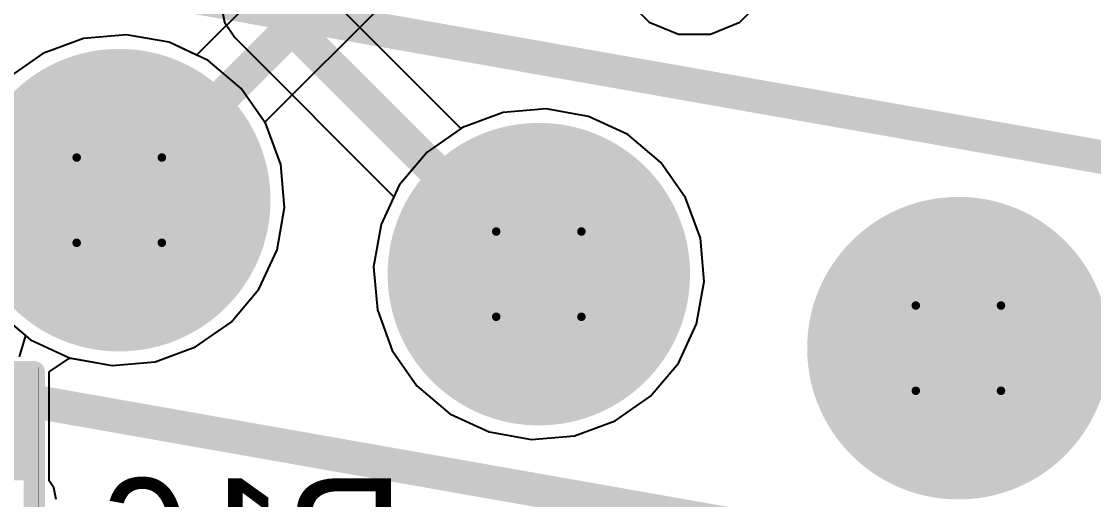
# Model space of a CAD drawing. Header units: inches. Extents: x -8 to 386, y -12 to 64.
# Drawn here: x 14.66 to 21.05, y -7.24 to -4.39 of the extents above; entities that cross this region are included whole.
import ezdxf

# ---------------------------------------------------------------- set-up
doc = ezdxf.new("R2010")
doc.units = ezdxf.units.IN
for name, color, linetype in [('Board_outline', 216, 'Continuous'), ('Bottom Layer', 5, 'Continuous'), ('Bottom Overlay', 54, 'Continuous'), ('Bottom Solder', 6, 'Continuous'), ('Drill Drawing', 1, 'Continuous'), ('Multi-Layer', 9, 'Continuous'), ('Pad Holes', 156, 'Continuous'), ('Top Layer', 1, 'Continuous'), ('Top Overlay', 2, 'Continuous'), ('Top Solder', 216, 'Continuous')]:
    doc.layers.add(name, color=color, linetype=linetype)
doc.styles.add('Arial', font='', dxfattribs={"height": 0.2})
doc.styles.get('Arial').set_extended_font_data('Arial')

msp = doc.modelspace()

# ---------------------------------------------------------------- hatches: boundary and pattern name
at = {"layer": 'Bottom Layer'}
h = msp.add_hatch(color=5, dxfattribs=at)
edge = h.paths.add_edge_path()
edge.add_arc((15.239, -5.4541), 0.8, 0, 360)
h = msp.add_hatch(color=5, dxfattribs=at)
edge = h.paths.add_edge_path()
edge.add_arc((17.7404, -5.8952), 0.8, 0, 360)
h = msp.add_hatch(color=5, dxfattribs=at)
edge = h.paths.add_edge_path()
edge.add_arc((20.2418, -6.3363), 0.8, 0, 360)
at = {"layer": 'Bottom Solder'}
h = msp.add_hatch(color=6, dxfattribs=at)
edge = h.paths.add_edge_path()
edge.add_arc((15.239, -5.4541), 0.9016, 0, 360)
h = msp.add_hatch(color=6, dxfattribs=at)
edge = h.paths.add_edge_path()
edge.add_arc((17.7404, -5.8952), 0.9016, 0, 360)
h = msp.add_hatch(color=6, dxfattribs=at)
edge = h.paths.add_edge_path()
edge.add_arc((20.2418, -6.3363), 0.9016, 0, 360)
msp.add_hatch(color=6, dxfattribs=at).paths.add_polyline_path([(14.7447, -7.1247), (13.9065, -7.1247), (13.9065, -6.4643), (14.7447, -6.4643)])
at = {"layer": 'Multi-Layer'}
h = msp.add_hatch(color=9, dxfattribs=at)
edge = h.paths.add_edge_path()
edge.add_arc((15.239, -5.4541), 0.8, 0, 360)
h = msp.add_hatch(color=9, dxfattribs=at)
edge = h.paths.add_edge_path()
edge.add_arc((17.7404, -5.8952), 0.8, 0, 360)
h = msp.add_hatch(color=9, dxfattribs=at)
edge = h.paths.add_edge_path()
edge.add_arc((20.2418, -6.3363), 0.8, 0, 360)
at = {"layer": 'Pad Holes'}
h = msp.add_hatch(color=7, dxfattribs=at)
edge = h.paths.add_edge_path()
edge.add_arc((15.239, -5.4541), 0.475, 0, 360)
h = msp.add_hatch(color=7, dxfattribs=at)
edge = h.paths.add_edge_path()
edge.add_arc((17.7404, -5.8952), 0.475, 0, 360)
h = msp.add_hatch(color=7, dxfattribs=at)
edge = h.paths.add_edge_path()
edge.add_arc((20.2418, -6.3363), 0.475, 0, 360)
at = {"layer": 'Top Layer'}
h = msp.add_hatch(color=1, dxfattribs=at)
edge = h.paths.add_edge_path()
edge.add_arc((15.239, -5.4541), 0.8, 0, 360)
h = msp.add_hatch(color=1, dxfattribs=at)
edge = h.paths.add_edge_path()
edge.add_arc((17.7404, -5.8952), 0.8, 0, 360)
h = msp.add_hatch(color=1, dxfattribs=at)
edge = h.paths.add_edge_path()
edge.add_arc((20.2418, -6.3363), 0.8, 0, 360)
at = {"layer": 'Top Solder'}
h = msp.add_hatch(color=216, dxfattribs=at)
edge = h.paths.add_edge_path()
edge.add_arc((15.239, -5.4541), 0.9016, 0, 360)
h = msp.add_hatch(color=216, dxfattribs=at)
edge = h.paths.add_edge_path()
edge.add_arc((17.7404, -5.8952), 0.9016, 0, 360)
h = msp.add_hatch(color=216, dxfattribs=at)
edge = h.paths.add_edge_path()
edge.add_arc((20.2418, -6.3363), 0.9016, 0, 360)

# ---------------------------------------------------------------- linework, layer by layer
at = {"layer": 'Board_outline'}
msp.add_lwpolyline([(37.5368, 13.3604, 0.254, 0.254, 1), (-7.4632, 13.3604, 0.254, 0.254, 1)], format="xyseb", close=True, dxfattribs=at)
at = {"layer": 'Bottom Layer'}
for p, q in [((16.5283, -3.7619), (15.7001, -4.5902)), ((16.107, -4.989), (16.8478, -4.2482)), ((18.2639, -4.2585), (18.3983, -4.3929)), ((18.9397, -4.3929), (19.0741, -4.2585)), ((18.3983, -4.3929), (18.574, -4.4656)), ((18.764, -4.4656), (18.9397, -4.3929)), ((15.282, -4.4688), (15.0256, -4.4913)), ((15.5356, -4.5135), (15.282, -4.4688)), ((18.574, -4.4656), (18.764, -4.4656)), ((15.0256, -4.4913), (14.7836, -4.5793)), ((15.7001, -4.5902), (15.5356, -4.5135)), ((14.7836, -4.5793), (14.5727, -4.727)), ((17.7835, -4.9099), (17.527, -4.9323)), ((18.037, -4.9546), (17.7835, -4.9099)), ((17.527, -4.9323), (17.285, -5.0204)), ((18.2703, -5.0634), (18.037, -4.9546)), ((16.1138, -4.9987), (16.107, -4.989)), ((16.2019, -5.2407), (16.1138, -4.9987)), ((17.285, -5.0204), (17.0741, -5.1681)), ((18.4676, -5.2289), (18.2703, -5.0634)), ((17.0741, -5.1681), (16.9087, -5.3653)), ((16.2243, -5.4971), (16.2019, -5.2407)), ((18.6152, -5.4398), (18.4676, -5.2289)), ((16.9087, -5.3653), (16.7999, -5.5986)), ((18.7033, -5.6817), (18.6152, -5.4398)), ((16.1796, -5.7507), (16.2243, -5.4971)), ((16.7999, -5.5986), (16.7551, -5.8522)), ((18.7257, -5.9382), (18.7033, -5.6817)), ((16.0708, -5.984), (16.1796, -5.7507)), ((16.7551, -5.8522), (16.7776, -6.1087)), ((18.681, -6.1918), (18.7257, -5.9382)), ((15.9053, -6.1813), (16.0708, -5.984)), ((14.5119, -6.1204), (14.6795, -6.2611)), ((16.7776, -6.1087), (16.8656, -6.3506)), ((15.6944, -6.3289), (15.9053, -6.1813)), ((18.5722, -6.4251), (18.681, -6.1918)), ((14.6795, -6.2611), (14.643, -6.3881)), ((15.4525, -6.417), (15.6944, -6.3289)), ((16.8656, -6.3506), (17.0133, -6.5615)), ((14.8209, -6.4782), (14.9416, -6.3953)), ((14.9416, -6.3953), (14.9479, -6.3957)), ((14.9479, -6.3957), (15.196, -6.4394)), ((15.196, -6.4394), (15.4525, -6.417)), ((18.4067, -6.6223), (18.5722, -6.4251)), ((14.8209, -7.128), (14.8209, -6.4782)), ((17.0133, -6.5615), (17.2105, -6.727)), ((18.1958, -6.77), (18.4067, -6.6223)), ((17.2105, -6.727), (17.4439, -6.8358)), ((17.9539, -6.8581), (18.1958, -6.77)), ((17.4439, -6.8358), (17.6974, -6.8805)), ((17.6974, -6.8805), (17.9539, -6.8581)), ((14.8487, -7.1696), (14.8209, -7.128)), ((14.8625, -7.239), (14.8487, -7.1696))]:
    msp.add_line(p, q, dxfattribs=at)
msp.add_lwpolyline([(15.239, -5.4541, 0.2032, 0.2032, 0), (16.7298, -3.9634, 0.2032, 0.2032, 0)], format="xyseb", dxfattribs=at)
msp.add_lwpolyline([(15.1882, -5.4541, 0.1016, 0.1016, 1), (15.2898, -5.4541, 0.1016, 0.1016, 1)], format="xyseb", close=True, dxfattribs=at)
at = {"layer": 'Bottom Overlay'}
for points in [[(13.9192, -6.477, 0.127, 0.127, 0), (14.732, -6.477, 0.127, 0.127, 0)], [(14.732, -8.0518, 0.127, 0.127, 0), (14.732, -6.477, 0.127, 0.127, 0)], [(14.7574, -8.0772, 0.00323, 0.00323, 0), (14.7574, -6.4516, 0.00323, 0.00323, 0)]]:
    msp.add_lwpolyline(points, format="xyseb", dxfattribs=at)
for points in [[(14.7003, -6.477, 0.0635, 0.0635, 1), (14.7637, -6.477, 0.0635, 0.0635, 1)], [(14.7003, -6.477, 0.0635, 0.0635, 1), (14.7637, -6.477, 0.0635, 0.0635, 1)], [(14.7566, -6.4516, 0.00161, 0.00161, 1), (14.7582, -6.4516, 0.00161, 0.00161, 1)]]:
    msp.add_lwpolyline(points, format="xyseb", close=True, dxfattribs=at)
at = {"layer": 'Drill Drawing'}
for points in [[(14.985, -5.2001, 0.0508, 0.0508, 0), (15.493, -5.2001, 0.0508, 0.0508, 0)], [(14.985, -5.7081, 0.0508, 0.0508, 0), (14.985, -5.2001, 0.0508, 0.0508, 0)], [(15.493, -5.7081, 0.0508, 0.0508, 0), (15.493, -5.2001, 0.0508, 0.0508, 0)], [(17.4864, -5.6412, 0.0508, 0.0508, 0), (17.9944, -5.6412, 0.0508, 0.0508, 0)], [(17.4864, -6.1492, 0.0508, 0.0508, 0), (17.4864, -5.6412, 0.0508, 0.0508, 0)], [(17.9944, -6.1492, 0.0508, 0.0508, 0), (17.9944, -5.6412, 0.0508, 0.0508, 0)], [(14.985, -5.7081, 0.0508, 0.0508, 0), (15.493, -5.7081, 0.0508, 0.0508, 0)], [(19.9878, -6.0823, 0.0508, 0.0508, 0), (20.4958, -6.0823, 0.0508, 0.0508, 0)], [(19.9878, -6.5903, 0.0508, 0.0508, 0), (19.9878, -6.0823, 0.0508, 0.0508, 0)], [(20.4958, -6.5903, 0.0508, 0.0508, 0), (20.4958, -6.0823, 0.0508, 0.0508, 0)], [(17.4864, -6.1492, 0.0508, 0.0508, 0), (17.9944, -6.1492, 0.0508, 0.0508, 0)], [(19.9878, -6.5903, 0.0508, 0.0508, 0), (20.4958, -6.5903, 0.0508, 0.0508, 0)]]:
    msp.add_lwpolyline(points, format="xyseb", dxfattribs=at)
for points in [[(14.9723, -5.2001, 0.0254, 0.0254, 1), (14.9977, -5.2001, 0.0254, 0.0254, 1)], [(14.9723, -5.2001, 0.0254, 0.0254, 1), (14.9977, -5.2001, 0.0254, 0.0254, 1)], [(15.4803, -5.2001, 0.0254, 0.0254, 1), (15.5057, -5.2001, 0.0254, 0.0254, 1)], [(15.4803, -5.2001, 0.0254, 0.0254, 1), (15.5057, -5.2001, 0.0254, 0.0254, 1)], [(17.4737, -5.6412, 0.0254, 0.0254, 1), (17.4991, -5.6412, 0.0254, 0.0254, 1)], [(17.4737, -5.6412, 0.0254, 0.0254, 1), (17.4991, -5.6412, 0.0254, 0.0254, 1)], [(17.9817, -5.6412, 0.0254, 0.0254, 1), (18.0071, -5.6412, 0.0254, 0.0254, 1)], [(17.9817, -5.6412, 0.0254, 0.0254, 1), (18.0071, -5.6412, 0.0254, 0.0254, 1)], [(14.9723, -5.7081, 0.0254, 0.0254, 1), (14.9977, -5.7081, 0.0254, 0.0254, 1)], [(14.9723, -5.7081, 0.0254, 0.0254, 1), (14.9977, -5.7081, 0.0254, 0.0254, 1)], [(15.4803, -5.7081, 0.0254, 0.0254, 1), (15.5057, -5.7081, 0.0254, 0.0254, 1)], [(15.4803, -5.7081, 0.0254, 0.0254, 1), (15.5057, -5.7081, 0.0254, 0.0254, 1)], [(19.9751, -6.0823, 0.0254, 0.0254, 1), (20.0005, -6.0823, 0.0254, 0.0254, 1)], [(19.9751, -6.0823, 0.0254, 0.0254, 1), (20.0005, -6.0823, 0.0254, 0.0254, 1)], [(20.4831, -6.0823, 0.0254, 0.0254, 1), (20.5085, -6.0823, 0.0254, 0.0254, 1)], [(20.4831, -6.0823, 0.0254, 0.0254, 1), (20.5085, -6.0823, 0.0254, 0.0254, 1)], [(17.4737, -6.1492, 0.0254, 0.0254, 1), (17.4991, -6.1492, 0.0254, 0.0254, 1)], [(17.4737, -6.1492, 0.0254, 0.0254, 1), (17.4991, -6.1492, 0.0254, 0.0254, 1)], [(17.9817, -6.1492, 0.0254, 0.0254, 1), (18.0071, -6.1492, 0.0254, 0.0254, 1)], [(17.9817, -6.1492, 0.0254, 0.0254, 1), (18.0071, -6.1492, 0.0254, 0.0254, 1)], [(19.9751, -6.5903, 0.0254, 0.0254, 1), (20.0005, -6.5903, 0.0254, 0.0254, 1)], [(19.9751, -6.5903, 0.0254, 0.0254, 1), (20.0005, -6.5903, 0.0254, 0.0254, 1)], [(20.4831, -6.5903, 0.0254, 0.0254, 1), (20.5085, -6.5903, 0.0254, 0.0254, 1)], [(20.4831, -6.5903, 0.0254, 0.0254, 1), (20.5085, -6.5903, 0.0254, 0.0254, 1)]]:
    msp.add_lwpolyline(points, format="xyseb", close=True, dxfattribs=at)
at = {"layer": 'Top Layer'}
for p, q in [((17.2753, -5.0272), (16.4139, -4.1658)), ((18.2639, -4.2585), (18.3983, -4.3929)), ((18.9397, -4.3929), (19.0741, -4.2585)), ((15.8441, -4.2838), (15.8658, -4.3928)), ((15.8658, -4.3928), (15.9276, -4.4852)), ((18.3983, -4.3929), (18.574, -4.4656)), ((18.764, -4.4656), (18.9397, -4.3929)), ((15.282, -4.4688), (15.0256, -4.4913)), ((15.5356, -4.5135), (15.282, -4.4688)), ((18.574, -4.4656), (18.764, -4.4656)), ((15.0256, -4.4913), (14.7836, -4.5793)), ((15.7689, -4.6223), (15.5356, -4.5135)), ((15.9276, -4.4852), (16.8765, -5.4342)), ((14.7836, -4.5793), (14.5727, -4.727)), ((15.9662, -4.7878), (15.7689, -4.6223)), ((16.1138, -4.9987), (15.9662, -4.7878)), ((17.7835, -4.9099), (17.527, -4.9323)), ((18.037, -4.9546), (17.7835, -4.9099)), ((17.527, -4.9323), (17.285, -5.0204)), ((18.2703, -5.0634), (18.037, -4.9546)), ((16.2019, -5.2407), (16.1138, -4.9987)), ((17.285, -5.0204), (17.2753, -5.0272)), ((18.4676, -5.2289), (18.2703, -5.0634)), ((16.2243, -5.4971), (16.2019, -5.2407)), ((18.6152, -5.4398), (18.4676, -5.2289)), ((16.8765, -5.4342), (16.7999, -5.5986)), ((18.7033, -5.6817), (18.6152, -5.4398)), ((16.1796, -5.7507), (16.2243, -5.4971)), ((16.7999, -5.5986), (16.7551, -5.8522)), ((18.7257, -5.9382), (18.7033, -5.6817)), ((16.0708, -5.984), (16.1796, -5.7507)), ((16.7551, -5.8522), (16.7776, -6.1087)), ((18.681, -6.1918), (18.7257, -5.9382)), ((15.9053, -6.1813), (16.0708, -5.984)), ((14.5119, -6.1204), (14.7091, -6.2859)), ((16.7776, -6.1087), (16.8656, -6.3506)), ((15.6944, -6.3289), (15.9053, -6.1813)), ((18.5722, -6.4251), (18.681, -6.1918)), ((14.7091, -6.2859), (14.9425, -6.3947)), ((15.4525, -6.417), (15.6944, -6.3289)), ((16.8656, -6.3506), (17.0133, -6.5615)), ((14.9425, -6.3947), (15.196, -6.4394)), ((15.196, -6.4394), (15.4525, -6.417)), ((18.4067, -6.6223), (18.5722, -6.4251)), ((17.0133, -6.5615), (17.2105, -6.727)), ((18.1958, -6.77), (18.4067, -6.6223)), ((17.2105, -6.727), (17.4439, -6.8358)), ((17.9539, -6.8581), (18.1958, -6.77)), ((17.4439, -6.8358), (17.6974, -6.8805)), ((17.6974, -6.8805), (17.9539, -6.8581))]:
    msp.add_line(p, q, dxfattribs=at)
msp.add_lwpolyline([(16.129, -4.2838, 0.2032, 0.2032, 0), (17.7404, -5.8952, 0.2032, 0.2032, 0)], format="xyseb", dxfattribs=at)
msp.add_lwpolyline([(17.6896, -5.8952, 0.1016, 0.1016, 1), (17.7912, -5.8952, 0.1016, 0.1016, 1)], format="xyseb", close=True, dxfattribs=at)
at = {"layer": 'Top Overlay'}
for points in [[(1.7018, -1.7776, 0.2, 0.2, 0), (21.7131, -5.3061, 0.2, 0.2, 0)], [(1.2607, -4.279, 0.2, 0.2, 0), (21.272, -7.8075, 0.2, 0.2, 0)]]:
    msp.add_lwpolyline(points, format="xyseb", dxfattribs=at)

# ---------------------------------------------------------------- texts
at = {"layer": 'Bottom Overlay', "style": 'Arial', "text_generation_flag": 2}
msp.add_text('R16', height=0.7112, dxfattribs=at).set_placement((16.9415, -7.8231))

doc.saveas('drawing.dxf')
